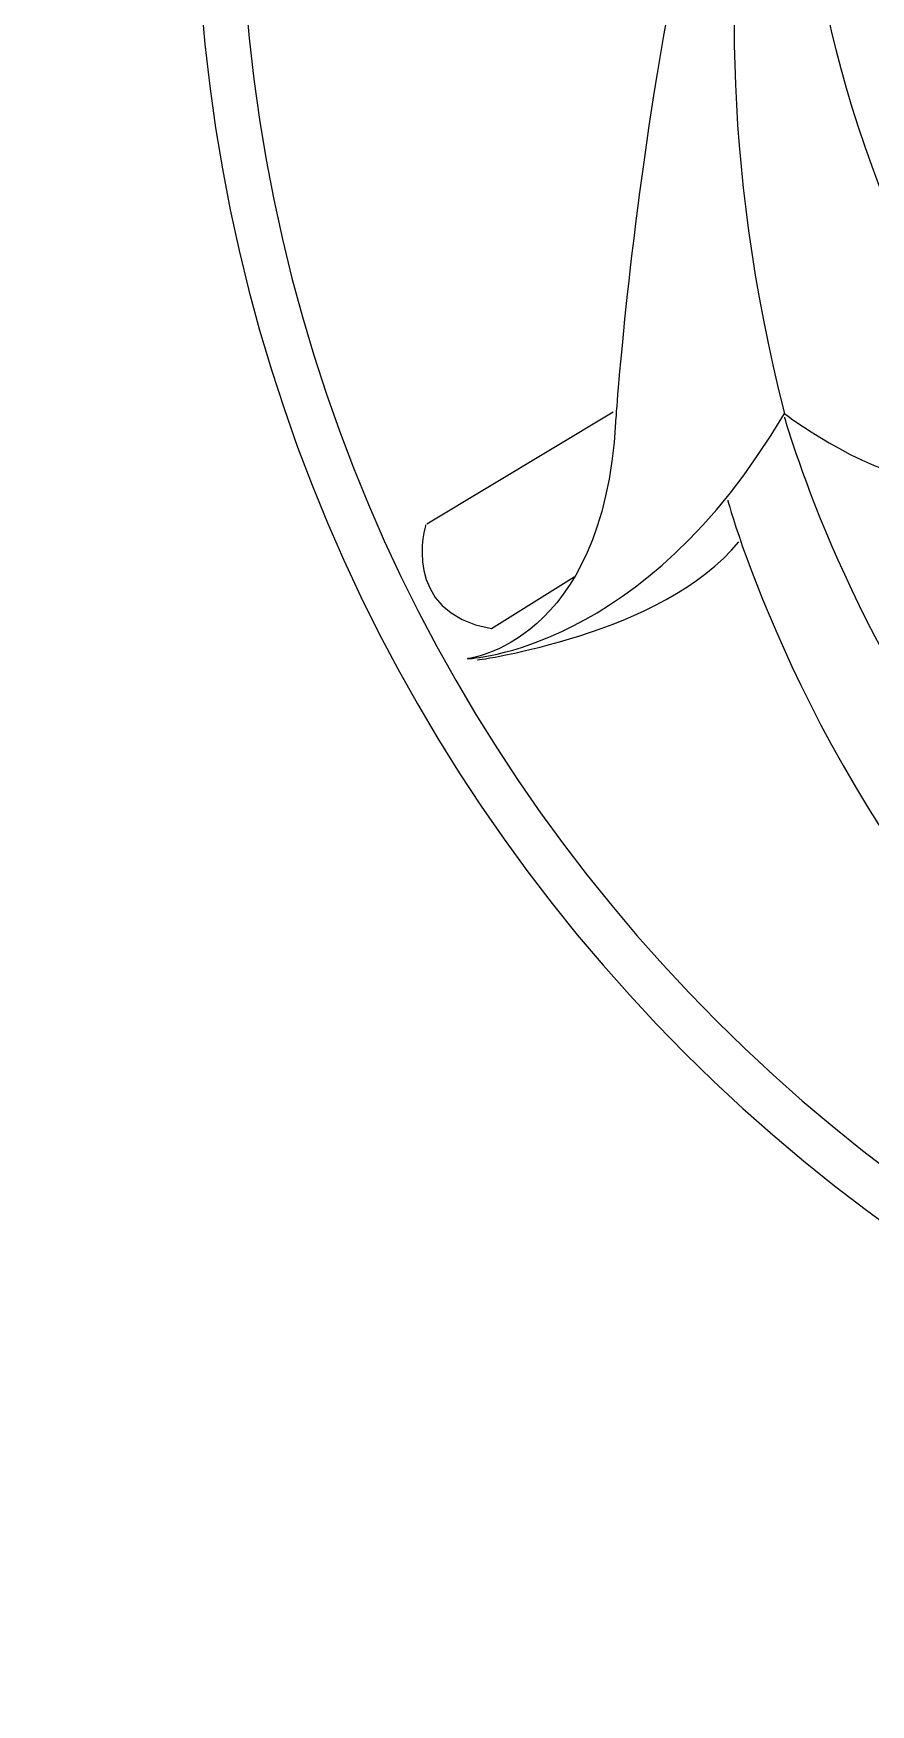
# Model space of a CAD drawing. Header units: inches. Extents: x -172 to 397, y -177 to 127.
# Drawn here: x 383.128 to 384.885, y 116.422 to 119.928 of the extents above; entities that cross this region are included whole.
import ezdxf

# ---------------------------------------------------------------- set-up
doc = ezdxf.new("R2010")
doc.units = ezdxf.units.IN
doc.header["$MEASUREMENT"] = 0
doc.linetypes.add('SolidLine', pattern=[0])

# ---------------------------------------------------------------- blocks, each defined once
blk = doc.blocks.new('headdd')
at = {"color": 4}
blk.add_line((548.5043, 530.7958), (548.2439, 530.6392), dxfattribs=at)
for centre, major_axis in [((550.2548, 531.549), (1.6499, 1.6499)), ((550.2565, 531.5512), (1.6072, 1.6072))]:
    blk.add_ellipse(centre, major_axis=major_axis, ratio=1, start_param=5.497787, end_param=11.780972, dxfattribs=at)
for points, knots in [([(549.0389, 530.7958), (548.6354, 531.4153), (548.7975, 532.0242), (548.7975, 532.0242), (548.5664, 531.6687), (548.5078, 530.7817), (548.5078, 530.7817), (548.4905, 530.472), (548.3008, 530.4509), (548.3008, 530.4509), (548.3008, 530.4509), (548.5474, 530.4588), (548.744, 530.794), (548.744, 530.794), (548.8475, 530.7149), (548.9355, 530.7016)], [0, 0, 0, 0, 1, 1, 1, 2, 2, 2, 3, 3, 3, 4, 4, 4, 5, 5, 5, 5]), ([(549.057, 530.802), (549.057, 530.802), (548.7363, 530.633), (549.0648, 530.4351), (549.0648, 530.4351), (549.2096, 530.3637), (549.4502, 530.4218), (549.4502, 530.4218), (549.6391, 530.4482), (549.7788, 530.4351)], [0, 0, 0, 0, 1, 1, 1, 2, 2, 2, 3, 3, 3, 3]), ([(548.2422, 530.6383), (548.2422, 530.6383), (548.2049, 530.5155), (548.3345, 530.4931), (548.3345, 530.4931), (548.45, 530.5653), (548.45, 530.5653)], [0, 0, 0, 0, 1, 1, 1, 2, 2, 2, 2])]:
    blk.add_open_spline(points, degree=3, knots=knots, dxfattribs=at)
for points in [[(548.788, 532.0057), (548.788, 532.0057), (548.5629, 531.5015), (548.744, 530.794)], [(548.744, 530.7888), (548.744, 530.7888), (548.8285, 530.4878), (549.0182, 530.2555)], [(548.6647, 530.6726), (548.6647, 530.6726), (548.7682, 530.289), (549.0734, 529.9617)], [(548.3146, 530.4491), (548.3146, 530.4491), (548.575, 530.4843), (548.6802, 530.6145)]]:
    blk.add_open_spline(points, degree=3, dxfattribs=at)

msp = doc.modelspace()

# ---------------------------------------------------------------- block references
at = {"color": 2, "linetype": 'SolidLine', "lineweight": 0, "xscale": 1.499996394110936, "yscale": 1.499996394110936, "zscale": 1.499996394110936}
msp.add_blockref('headdd', (-438.41, -677.0582), dxfattribs=at)

doc.saveas('drawing.dxf')
